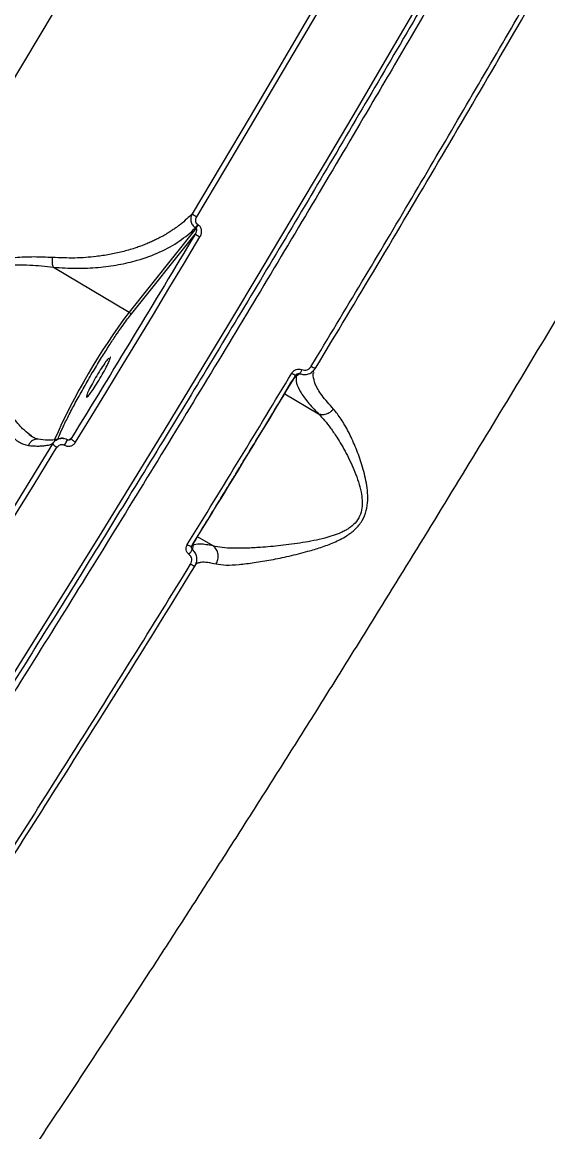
# Model space of a CAD drawing. Header units: millimetres. Extents: x -5609 to 5139, y -3980 to 3221.
# Drawn here: x 2082.4 to 2184.3, y -338.4 to -123.1 of the extents above; entities that cross this region are included whole.
import ezdxf

# ---------------------------------------------------------------- set-up
doc = ezdxf.new("R2010")
doc.units = ezdxf.units.MM
doc.layers.add('DIKOM_ОБЪЕКТ', color=7, linetype='Continuous')
doc.layers.add('DIKOM_РАЗМЕР_ОБЪЕКТА', color=7, linetype='Continuous')
doc.styles.add('style1', font='arial.ttf', dxfattribs={"width": 0.8})
doc.dimstyles.new('1-50', dxfattribs={"dimtxt": 300, "dimasz": 200, "dimexe": 100, "dimexo": 0, "dimgap": 100, "dimtad": 1, "dimtxsty": 'style1', "dimcen": 200, "dimclrd": 7, "dimclre": 7, "dimclrt": 7, "dimadec": 1, "dimazin": 2, "dimtfac": 1, "dimtmove": 0, "dimatfit": 2, "dimfxl": 0, "dimlwd": 25, "dimlwe": 18, "dimarcsym": 0})

# ---------------------------------------------------------------- blocks, each defined once
blk = doc.blocks.new('A$Cc336a1e3')
at = {"color": 7, "linetype": 'Continuous', "lineweight": 15}
for p, q in [((4936.28, 1109.84), (4923.32, 1093.58)), ((4936.28, 1109.84), (4936.19, 1109.89)), ((4936.72, 1110.5), (4936.63, 1110.55)), ((4923.55, 1092.95), (4936.15, 1108.75)), ((4908.61, 1102.28), (4923.32, 1093.58)), ((4955.68, 1081.34), (4955.86, 1081.52)), ((4956.38, 1081.61), (4955.71, 1081.07)), ((4959.04, 1082.17), (4959.46, 1082.67)), ((4959.08, 1081.96), (4959.05, 1082.14)), ((4904.38, 1069.47), (4904.01, 1069.79)), ((4904.72, 1069.28), (4904.55, 1069.36)), ((4911.31, 1068.77), (4911.28, 1068.79)), ((4910.79, 1067.72), (4910.76, 1067.73)), ((4935.39, 1047.88), (4935.43, 1048.1)), ((4935.63, 1048.26), (4935.57, 1047.51)), ((4936.11, 1044.35), (4936.43, 1045.16))]:
    blk.add_line(p, q, dxfattribs=at)
at = {"color": 8, "linetype": 'Continuous', "lineweight": 15}
for p, q in [((4955.71, 1081.07), (4955.39, 1080.84)), ((4953.48, 1077.7), (4960.02, 1073.82)), ((4912.06, 1069.01), (4911.72, 1068.77)), ((4939.6, 1048.17), (4936.58, 1049.96)), ((4935.63, 1048.26), (4935.62, 1048.48))]:
    blk.add_line(p, q, dxfattribs=at)
at = {"color": 7, "linetype": 'Continuous', "lineweight": 15, "flags": 128}
for points in [[(4979.8, 1154.11), (4973.67, 1143.6), (4967.51, 1133.1), (4961.31, 1122.6), (4955.09, 1112.12), (4948.85, 1101.67), (4942.59, 1091.25), (4936.31, 1080.88), (4930.04, 1070.55), (4923.76, 1060.29), (4917.49, 1050.1), (4911.22, 1039.99), (4904.98, 1029.96), (4898.75, 1020.02), (4892.55, 1010.2), (4886.38, 1000.48), (4880.25, 990.88), (4874.16, 981.41), (4868.12, 972.08), (4862.12, 962.89), (4856.19, 953.85), (4850.31, 944.97), (4844.51, 936.25), (4838.77, 927.71)], [(4811.45, 995.94), (4817.1, 1004.51), (4822.8, 1013.24), (4828.56, 1022.11), (4834.37, 1031.13), (4840.23, 1040.27), (4846.12, 1049.54), (4852.04, 1058.92), (4857.99, 1068.41), (4863.96, 1077.99), (4869.94, 1087.66), (4875.94, 1097.4), (4881.94, 1107.22), (4887.94, 1117.1), (4893.93, 1127.02), (4899.92, 1136.99), (4905.88, 1146.99), (4911.82, 1157.02)], [(4979.83, 1188.3), (4974.41, 1178.87), (4968.94, 1169.41), (4963.44, 1159.94), (4957.91, 1150.47), (4952.35, 1140.99), (4946.76, 1131.53), (4941.14, 1122.07), (4935.52, 1112.64)], [(4936.42, 1112.05), (4942.06, 1121.5), (4947.68, 1130.98), (4953.28, 1140.46), (4958.86, 1149.96), (4964.41, 1159.45), (4969.92, 1168.94), (4975.39, 1178.42), (4980.83, 1187.88)], [(4912.91, 1068.31), (4915.93, 1073.24), (4918.95, 1078.19), (4921.97, 1083.15), (4924.99, 1088.13), (4928.01, 1093.12), (4931.02, 1098.12), (4934.04, 1103.13), (4937.05, 1108.14)], [(4910.76, 1067.73), (4910.89, 1067.94), (4911, 1068.15), (4911.11, 1068.34), (4911.19, 1068.51), (4911.25, 1068.65), (4911.29, 1068.74), (4911.29, 1068.79), (4911.26, 1068.78)], [(4911.31, 1068.77), (4911.32, 1068.77), (4911.32, 1068.77)], [(4908.47, 1068.02), (4904.04, 1060.82), (4899.62, 1053.66), (4895.21, 1046.55), (4890.8, 1039.48), (4886.4, 1032.45), (4882.01, 1025.48), (4877.64, 1018.55), (4873.29, 1011.69)], [(4874.05, 1010.87), (4878.41, 1017.75), (4882.8, 1024.69), (4887.19, 1031.68), (4891.6, 1038.72), (4896.02, 1045.81), (4900.44, 1052.94), (4904.88, 1060.12), (4909.31, 1067.33)], [(4934.59, 1048.43), (4934.76, 1048.33), (4934.92, 1048.25), (4935.07, 1048.18), (4935.2, 1048.13), (4935.31, 1048.1), (4935.39, 1048.09), (4935.44, 1048.1), (4935.46, 1048.13)]]:
    blk.add_lwpolyline(points, dxfattribs=at)
at = {"color": 8, "linetype": 'Continuous', "lineweight": 15, "flags": 128}
blk.add_lwpolyline([(4935.53, 1048.33), (4935.55, 1048.31), (4935.63, 1048.26)], dxfattribs=at)
at = {"color": 7, "linetype": 'Continuous', "lineweight": 15}
for centre, radius, start, end in [((4930.91, 1113.88), 6.62, 322.987, 329.7896), ((4931, 1113.83), 6.62, 322.9863, 329.7915), ((4939.64, 1112.97), 5.48, 230.4271, 241.809), ((4956.05, 1083.21), 1.89, 231.5889, 259.2046), ((4960.03, 1084.93), 2.33, 233.4709, 255.8139), ((4910.3, 1069.39), 2.28, 216.8136, 244.403), ((4932.63, 1048.78), 3.19, 315.5752, 336.687)]:
    blk.add_arc(centre, radius, start, end, dxfattribs=at)
at = {"color": 8, "linetype": 'Continuous', "lineweight": 15}
for centre, radius, start, end in [((5023.59, 1018.3), 125.38, 143.1046, 156.3005), ((4955.46, 1080.64), 0.496, 59.2664, 85.0916), ((4906.96, 1070.31), 4.63, 325.9489, 340.5274)]:
    blk.add_arc(centre, radius, start, end, dxfattribs=at)
at = {"color": 7, "linetype": 'Continuous', "lineweight": 15}
for points, knots in [([(5134.37, 1449.42), (5133.03, 1446.04), (5130.34, 1439.28), (5125.62, 1428.11), (5120.41, 1416.2), (5114.67, 1403.52), (5108.56, 1390.4), (5102.13, 1376.93), (5095.43, 1363.19), (5089.59, 1351.42), (5084.8, 1341.92), (5081.24, 1334.89), (5077.59, 1327.76), (5073.86, 1320.51), (5068.63, 1310.44), (5061.75, 1297.31), (5053, 1280.87), (5043.83, 1263.83), (5034.23, 1246.24), (5024.44, 1228.53), (5014.52, 1210.78), (5004.5, 1193.04), (4996.48, 1179.01), (4990.64, 1168.84), (4987.06, 1162.65), (4983.45, 1156.42), (4979.81, 1150.17), (4976.15, 1143.88), (4972.45, 1137.57), (4966.47, 1127.4), (4958.13, 1113.31), (4947.37, 1095.31), (4936.42, 1077.19), (4925.33, 1059.01), (4914.37, 1041.25), (4903.58, 1023.93), (4892.98, 1007.11), (4884.54, 993.86), (4878.24, 984.06), (4874.07, 977.6), (4869.91, 971.18), (4865.75, 964.8), (4861.61, 958.46), (4855.38, 948.99), (4847.14, 936.57), (4837.01, 921.52), (4827.09, 906.98), (4817.39, 893), (4807.96, 879.63), (4798.82, 866.91), (4790, 854.88), (4781.54, 843.61), (4773.43, 833.06), (4768.39, 826.76), (4765.86, 823.6)], [0, 0, 0, 0, 0.024819, 0.049681, 0.074585, 0.099531, 0.12452, 0.147882, 0.17128, 0.194715, 0.205777, 0.216847, 0.227925, 0.239011, 0.250106, 0.273561, 0.297359, 0.321499, 0.345981, 0.370806, 0.394284, 0.418061, 0.442135, 0.45031, 0.458518, 0.466761, 0.475037, 0.483347, 0.49169, 0.500068, 0.523695, 0.547624, 0.571855, 0.596389, 0.621225, 0.644678, 0.668395, 0.692375, 0.701869, 0.711403, 0.720978, 0.730593, 0.740249, 0.749946, 0.774408, 0.798991, 0.823695, 0.848519, 0.873464, 0.898529, 0.923716, 0.949023, 0.974451, 1, 1, 1, 1]), ([(5154.11, 1363.41), (5152.59, 1360.17), (5149.54, 1353.71), (5144.57, 1343.41), (5139.33, 1332.74), (5133.78, 1321.64), (5128.31, 1310.84), (5122.95, 1300.4), (5117.76, 1290.4), (5112.34, 1280.09), (5106.71, 1269.46), (5100.87, 1258.54), (5094.93, 1247.53), (5088.88, 1236.43), (5082.76, 1225.28), (5076.44, 1213.86), (5069.93, 1202.19), (5063.23, 1190.29), (5056.8, 1178.94), (5050.66, 1168.18), (5044.84, 1158.05), (5038.91, 1147.78), (5032.86, 1137.39), (5026.72, 1126.88), (5020.47, 1116.27), (5012.84, 1103.39), (5003.76, 1088.18), (4993.2, 1070.68), (4982.46, 1053.06), (4973.16, 1037.96), (4965.33, 1025.37), (4959.03, 1015.28), (4952.69, 1005.22), (4946.34, 995.2), (4939.98, 985.24), (4933.62, 975.33), (4926.6, 964.49), (4918.96, 952.78), (4910.72, 940.3), (4902.56, 928.07), (4894.5, 916.12), (4885.99, 903.66), (4877.11, 890.85), (4867.95, 877.87), (4859.06, 865.49), (4853.45, 857.88), (4850.63, 854.06)], [0, 0, 0, 0, 0.025201, 0.050426, 0.075478, 0.100439, 0.125533, 0.145965, 0.166556, 0.187307, 0.208217, 0.229287, 0.250516, 0.270801, 0.291287, 0.311973, 0.332861, 0.35395, 0.375239, 0.39266, 0.410236, 0.427968, 0.445856, 0.463899, 0.482097, 0.500451, 0.530196, 0.560356, 0.590931, 0.62192, 0.639817, 0.657849, 0.676017, 0.69432, 0.712759, 0.731334, 0.750044, 0.774713, 0.799566, 0.824602, 0.849822, 0.875227, 0.906171, 0.937281, 0.968557, 1, 1, 1, 1]), ([(4958.64, 1083.05), (4961.92, 1088.51), (4968.44, 1099.35), (4978.1, 1115.62), (4987.58, 1131.72), (4996.86, 1147.63), (5002.93, 1158.14), (5005.94, 1163.36)], [0, 0, 0, 0, 0.204931, 0.407397, 0.607397, 0.804931, 1, 1, 1, 1]), ([(4959.46, 1082.67), (4963.45, 1089.31), (4971.43, 1102.59), (4983.29, 1122.64), (4995.07, 1142.73), (5002.79, 1156.1), (5006.66, 1162.79)], [0, 0, 0, 0, 0.25016, 0.499726, 0.749467, 1, 1, 1, 1]), ([(4982.99, 1157.81), (4982.48, 1156.92), (4978.71, 1150.41), (4971.61, 1138.28), (4961.74, 1121.51), (4951.87, 1104.94), (4942.06, 1088.6), (4932.33, 1072.55), (4922.71, 1056.83), (4913.23, 1041.48), (4903.91, 1026.52), (4894.77, 1011.99), (4885.83, 997.91), (4877.12, 984.33), (4870.97, 974.79), (4867.76, 969.89), (4867.35, 969.27)], [0, 0, 0, 0, 0.013727, 0.099855, 0.185459, 0.270516, 0.354319, 0.437426, 0.519816, 0.600644, 0.68064, 0.759784, 0.837134, 0.913552, 0.989024, 1, 1, 1, 1]), ([(4935.52, 1112.64), (4935.18, 1112.31), (4934.47, 1111.59), (4933.55, 1110.82), (4932.82, 1110.26), (4932.3, 1109.88), (4931.69, 1109.46), (4931.15, 1109.11), (4930.8, 1108.89), (4930.68, 1108.81), (4930.34, 1108.61), (4929.74, 1108.27), (4928.88, 1107.81), (4928.04, 1107.4), (4927.17, 1107.01), (4926.26, 1106.63), (4925.32, 1106.28), (4923.92, 1105.8), (4922.01, 1105.25), (4919.51, 1104.71), (4916.48, 1104.26), (4912.83, 1103.98), (4909.88, 1104.09), (4908.4, 1104.15)], [0, 0, 0, 0, 0.058275, 0.125156, 0.145552, 0.169507, 0.201398, 0.232651, 0.244693, 0.249106, 0.249703, 0.29064, 0.327345, 0.359832, 0.394047, 0.43156, 0.466964, 0.500273, 0.58615, 0.669402, 0.751237, 0.875426, 1, 1, 1, 1]), ([(4935.52, 1112.64), (4935.42, 1112.42), (4935.23, 1111.97), (4935.25, 1111.33), (4935.4, 1110.83), (4935.59, 1110.46), (4935.85, 1110.14), (4936.08, 1109.98), (4936.19, 1109.89)], [0, 0, 0, 0, 0.23325, 0.475407, 0.601903, 0.732349, 0.865775, 1, 1, 1, 1]), ([(4935.52, 1112.64), (4935.54, 1112.62), (4935.59, 1112.57), (4935.81, 1112.42), (4936.1, 1112.24), (4936.31, 1112.11), (4936.42, 1112.05)], [0, 0, 0, 0, 0.24113, 0.499983, 0.758917, 1, 1, 1, 1]), ([(4936.63, 1110.55), (4936.57, 1110.59), (4936.46, 1110.67), (4936.33, 1110.84), (4936.25, 1111.03), (4936.2, 1111.31), (4936.23, 1111.67), (4936.35, 1111.92), (4936.42, 1112.05)], [0, 0, 0, 0, 0.124366, 0.250045, 0.372782, 0.500508, 0.750274, 1, 1, 1, 1]), ([(4908.6, 1102.28), (4910.11, 1102.18), (4913.12, 1101.99), (4917.33, 1102.19), (4921.28, 1102.72), (4925.35, 1103.67), (4929.35, 1105.16), (4933.17, 1107.25), (4935.19, 1109.01), (4936.19, 1109.89)], [0, 0, 0, 0, 0.125152, 0.24966, 0.37488, 0.50065, 0.667738, 0.833727, 1, 1, 1, 1]), ([(4936.15, 1108.75), (4936.24, 1108.92), (4936.39, 1109.17), (4936.44, 1109.52), (4936.4, 1109.71), (4936.34, 1109.8), (4936.3, 1109.83), (4936.28, 1109.84)], [0, 0, 0, 0, 0.499911, 0.749822, 0.891723, 0.948578, 1, 1, 1, 1]), ([(4937.05, 1108.14), (4937.15, 1108.34), (4937.34, 1108.74), (4937.39, 1109.3), (4937.31, 1109.73), (4937.18, 1110.04), (4936.99, 1110.31), (4936.81, 1110.43), (4936.72, 1110.5)], [0, 0, 0, 0, 0.24961, 0.499382, 0.627461, 0.74994, 0.875225, 1, 1, 1, 1]), ([(4936.15, 1108.75), (4932.14, 1102.08), (4924.12, 1088.74), (4916.08, 1075.59), (4912.06, 1069.01)], [0, 0, 0, 0, 0.500001, 1, 1, 1, 1]), ([(4908.4, 1104.15), (4907.23, 1104.2), (4904.9, 1104.31), (4901.61, 1104.17), (4898.67, 1103.87), (4896.11, 1103.43), (4894.09, 1102.86), (4892.66, 1102.24), (4891.78, 1101.75), (4890.97, 1101.15), (4890.26, 1100.38), (4889.72, 1099.47), (4889.39, 1098.49), (4889.22, 1097.45), (4889.17, 1095.89), (4889.44, 1093.71), (4890.07, 1091.06), (4891, 1088.02), (4892.2, 1084.71), (4893.66, 1081.16), (4895.19, 1077.81), (4896.78, 1074.73), (4898.44, 1072), (4899.87, 1070.15), (4901.04, 1069), (4901.94, 1068.33), (4902.84, 1067.86), (4903.45, 1067.74), (4903.76, 1067.67)], [0, 0, 0, 0, 0.061869, 0.123652, 0.16545, 0.207565, 0.249456, 0.266099, 0.281242, 0.297382, 0.31371, 0.330117, 0.346415, 0.361825, 0.378766, 0.418956, 0.463049, 0.505141, 0.567773, 0.629717, 0.691294, 0.753262, 0.814839, 0.876554, 0.907676, 0.938046, 0.96925, 1, 1, 1, 1]), ([(4908.4, 1104.15), (4908.38, 1103.98), (4908.33, 1103.64), (4908.36, 1103.12), (4908.44, 1102.65), (4908.55, 1102.4), (4908.6, 1102.28)], [0, 0, 0, 0, 0.24574, 0.499978, 0.754233, 1, 1, 1, 1]), ([(4908.61, 1102.28), (4908.61, 1102.28), (4908.6, 1102.28), (4908.6, 1102.28), (4908.6, 1102.28)], [0, 0, 0, 0, 0.53689, 1, 1, 1, 1]), ([(4923.32, 1093.58), (4923.37, 1093.54), (4923.48, 1093.46), (4923.57, 1093.29), (4923.61, 1093.11), (4923.57, 1093), (4923.55, 1092.95)], [0, 0, 0, 0, 0.250009, 0.500056, 0.749961, 1, 1, 1, 1]), ([(4919.35, 1084.62), (4919.17, 1084.41), (4918.8, 1083.98), (4917.95, 1082.72), (4917.03, 1081.23), (4916.15, 1079.69), (4915.45, 1078.34), (4915.05, 1077.39), (4914.97, 1076.95), (4915.21, 1077.16), (4915.34, 1077.27)], [0, 0, 0, 0, 0.124995, 0.249994, 0.374992, 0.499996, 0.624992, 0.749991, 0.874999, 1, 1, 1, 1]), ([(4915.34, 1077.27), (4915.52, 1077.48), (4915.88, 1077.91), (4916.73, 1079.17), (4917.65, 1080.66), (4918.53, 1082.2), (4919.24, 1083.56), (4919.61, 1084.46), (4919.73, 1084.88), (4919.63, 1084.81), (4919.63, 1084.81)], [0, 0, 0, 0, 0.141917, 0.283848, 0.425774, 0.56769, 0.709619, 0.851542, 0.993473, 1, 1, 1, 1]), ([(4934.59, 1048.43), (4937.99, 1053.97), (4944.75, 1064.99), (4951.51, 1076.17), (4954.87, 1081.73)], [0, 0, 0, 0, 0.502924, 1, 1, 1, 1]), ([(4935.38, 1048.09), (4936.25, 1049.51), (4937.86, 1052.13), (4940.07, 1055.74), (4941.89, 1058.7), (4943.33, 1061.07), (4944.78, 1063.45), (4946.58, 1066.41), (4949.04, 1070.45), (4952.13, 1075.54), (4954.39, 1079.29), (4955.63, 1081.34)], [0, 0, 0, 0, 0.12907, 0.238334, 0.327826, 0.397561, 0.452494, 0.54285, 0.664198, 0.81656, 1, 1, 1, 1]), ([(4935.46, 1048.13), (4938.83, 1053.63), (4945.58, 1064.63), (4952.32, 1075.78), (4955.69, 1081.35)], [0, 0, 0, 0, 0.5, 1, 1, 1, 1]), ([(4954.87, 1081.73), (4954.98, 1081.87), (4955.2, 1082.17), (4955.69, 1082.44), (4956.24, 1082.55), (4956.6, 1082.45), (4956.77, 1082.4)], [0, 0, 0, 0, 0.250545, 0.500788, 0.750881, 1, 1, 1, 1]), ([(4955.71, 1081.07), (4955.69, 1080.66), (4955.65, 1079.84), (4956.45, 1078.15), (4957.82, 1076.17), (4959.29, 1074.6), (4960.02, 1073.82)], [0, 0, 0, 0, 0.248464, 0.499209, 0.750061, 1, 1, 1, 1]), ([(4955.69, 1081.35), (4955.73, 1081.41), (4955.82, 1081.51), (4955.94, 1081.57), (4956, 1081.6)], [0, 0, 0, 0, 0.51262, 1, 1, 1, 1]), ([(4956.77, 1082.4), (4956.73, 1082.3), (4956.65, 1082.11), (4956.53, 1081.86), (4956.43, 1081.68), (4956.39, 1081.63), (4956.38, 1081.61)], [0, 0, 0, 0, 0.243399, 0.499923, 0.756564, 1, 1, 1, 1]), ([(4956.77, 1082.4), (4956.95, 1082.35), (4957.29, 1082.25), (4957.84, 1082.35), (4958.32, 1082.62), (4958.53, 1082.91), (4958.64, 1083.05)], [0, 0, 0, 0, 0.249891, 0.499769, 0.74971, 1, 1, 1, 1]), ([(4959.03, 1081.22), (4959.02, 1081.27), (4958.93, 1081.58), (4959.07, 1081.76), (4959.18, 1081.91)], [0, 0, 0, 0, 0.18293, 1, 1, 1, 1]), ([(4940.16, 1044.68), (4940.77, 1044.59), (4942, 1044.41), (4944.58, 1044.56), (4947.54, 1044.92), (4950.82, 1045.47), (4954.32, 1046.19), (4957.58, 1047), (4960.51, 1047.88), (4963.04, 1048.82), (4965.32, 1049.96), (4967.23, 1051.37), (4968.6, 1053.04), (4969.38, 1055.01), (4969.71, 1057.68), (4969.32, 1060.86), (4968.38, 1064.35), (4967.2, 1067.52), (4965.87, 1070.36), (4964.45, 1072.86), (4963.44, 1074.12), (4962.93, 1074.75)], [0, 0, 0, 0, 0.061147, 0.122567, 0.183724, 0.245546, 0.307386, 0.369361, 0.411225, 0.453536, 0.496268, 0.528593, 0.561326, 0.594083, 0.626507, 0.690219, 0.752989, 0.815418, 0.876976, 0.938462, 1, 1, 1, 1]), ([(4960.05, 1073.81), (4960.28, 1073.75), (4960.75, 1073.61), (4961.55, 1073.75), (4962.24, 1074.09), (4962.67, 1074.45), (4962.86, 1074.66), (4962.91, 1074.73), (4962.92, 1074.75), (4962.93, 1074.75), (4962.93, 1074.75)], [0, 0, 0, 0, 0.240142, 0.499661, 0.74211, 0.925095, 0.97925, 0.993704, 0.997879, 1, 1, 1, 1]), ([(4960.05, 1073.81), (4960.04, 1073.81), (4960.04, 1073.82), (4960.03, 1073.82), (4960.02, 1073.82)], [0, 0, 0, 0, 0.459198, 1, 1, 1, 1]), ([(4960.05, 1073.81), (4960.44, 1073.4), (4961.23, 1072.58), (4962.41, 1071.07), (4963.17, 1069.91), (4963.57, 1069.32)], [0, 0, 0, 0, 0.326232, 0.655987, 1, 1, 1, 1]), ([(4905.67, 1068.89), (4905.4, 1068.95), (4904.83, 1069.07), (4904.2, 1069.57), (4903.86, 1069.83)], [0, 0, 0, 0, 0.460519, 1, 1, 1, 1]), ([(4909.55, 1068.93), (4909.31, 1068.86), (4908.83, 1068.72), (4907.55, 1068.66), (4906.27, 1068.8), (4905.61, 1068.87)], [0, 0, 0, 0, 0.308041, 0.642092, 1, 1, 1, 1]), ([(4911.29, 1068.78), (4911.15, 1068.86), (4910.87, 1069), (4910.4, 1069.08), (4909.95, 1069.06), (4909.66, 1068.97), (4909.52, 1068.92)], [0, 0, 0, 0, 0.261401, 0.513484, 0.759888, 1, 1, 1, 1]), ([(4910.79, 1067.72), (4910.88, 1067.67), (4911.06, 1067.58), (4911.36, 1067.52), (4911.67, 1067.51), (4912.07, 1067.59), (4912.54, 1067.83), (4912.78, 1068.15), (4912.91, 1068.31)], [0, 0, 0, 0, 0.125204, 0.250927, 0.375263, 0.501235, 0.750435, 1, 1, 1, 1]), ([(4911.8, 1068.78), (4911.75, 1068.76), (4911.67, 1068.72), (4911.53, 1068.71), (4911.41, 1068.73), (4911.35, 1068.75), (4911.32, 1068.76)], [0, 0, 0, 0, 0.269727, 0.51812, 0.755593, 1, 1, 1, 1]), ([(4912.06, 1069.01), (4912.07, 1068.98), (4912.09, 1068.91), (4912.29, 1068.73), (4912.57, 1068.52), (4912.79, 1068.38), (4912.91, 1068.31)], [0, 0, 0, 0, 0.249977, 0.49996, 0.750003, 1, 1, 1, 1]), ([(4963.57, 1069.32), (4963.88, 1068.82), (4964.51, 1067.8), (4965.42, 1066.15), (4966.29, 1064.39), (4967.1, 1062.55), (4967.79, 1060.62), (4968.28, 1058.8), (4968.53, 1057.08), (4968.51, 1055.5), (4968.1, 1053.94), (4967.19, 1052.57), (4966.13, 1051.71), (4965.18, 1051.14), (4964.18, 1050.65), (4962.86, 1050.15), (4960.36, 1049.43), (4956.92, 1048.77), (4952.72, 1048.22), (4949.06, 1047.9), (4946, 1047.73), (4943.5, 1047.71), (4941.28, 1047.81), (4940.16, 1048.05), (4939.6, 1048.17)], [0, 0, 0, 0, 0.041923, 0.084173, 0.1266, 0.169572, 0.211561, 0.252875, 0.283955, 0.314479, 0.344408, 0.37405, 0.404115, 0.418781, 0.434751, 0.465931, 0.497367, 0.580984, 0.666833, 0.750571, 0.8135, 0.876002, 0.938414, 1, 1, 1, 1]), ([(4903.76, 1067.67), (4904.09, 1067.65), (4904.74, 1067.59), (4905.65, 1067.56), (4906.55, 1067.59), (4907.31, 1067.69), (4907.96, 1067.83), (4908.3, 1067.95), (4908.47, 1068.02)], [0, 0, 0, 0, 0.16148, 0.320843, 0.501541, 0.698737, 0.841236, 1, 1, 1, 1]), ([(4909.31, 1067.33), (4909.4, 1067.44), (4909.57, 1067.66), (4909.89, 1067.82), (4910.16, 1067.87), (4910.37, 1067.87), (4910.58, 1067.83), (4910.7, 1067.77), (4910.76, 1067.73)], [0, 0, 0, 0, 0.249766, 0.499139, 0.625287, 0.749328, 0.875285, 1, 1, 1, 1]), ([(4934.92, 1046.54), (4934.79, 1046.66), (4934.54, 1046.92), (4934.37, 1047.42), (4934.36, 1047.95), (4934.51, 1048.27), (4934.59, 1048.43)], [0, 0, 0, 0, 0.249746, 0.499668, 0.749672, 1, 1, 1, 1]), ([(4935.57, 1047.51), (4935.53, 1047.55), (4935.44, 1047.64), (4935.39, 1047.8), (4935.38, 1047.98), (4935.43, 1048.08), (4935.46, 1048.13)], [0, 0, 0, 0, 0.249331, 0.499142, 0.749495, 1, 1, 1, 1]), ([(4939.6, 1048.17), (4938.68, 1048.35), (4936.84, 1048.72), (4936.03, 1048.41), (4935.63, 1048.26)], [0, 0, 0, 0, 0.497822, 1, 1, 1, 1]), ([(4939.6, 1048.17), (4939.6, 1048.17), (4939.6, 1048.17), (4939.6, 1048.17), (4939.6, 1048.17)], [0, 0, 0, 0, 0.530281, 1, 1, 1, 1]), ([(4940.16, 1044.68), (4940.31, 1044.97), (4940.53, 1045.41), (4940.61, 1046.07), (4940.57, 1046.72), (4940.35, 1047.34), (4939.99, 1047.86), (4939.73, 1048.06), (4939.6, 1048.17)], [0, 0, 0, 0, 0.239122, 0.368208, 0.500154, 0.7337, 0.86489, 1, 1, 1, 1]), ([(4890.04, 972.89), (4893.81, 978.76), (4901.32, 990.44), (4912.67, 1008.38), (4923.97, 1026.4), (4931.5, 1038.59), (4935.24, 1044.65)], [0, 0, 0, 0, 0.25449, 0.505987, 0.75449, 1, 1, 1, 1]), ([(4935.24, 1044.65), (4935.32, 1044.8), (4935.47, 1045.12), (4935.47, 1045.66), (4935.29, 1046.16), (4935.04, 1046.41), (4934.92, 1046.54)], [0, 0, 0, 0, 0.250285, 0.500307, 0.750225, 1, 1, 1, 1]), ([(4935.24, 1044.65), (4935.35, 1044.59), (4935.56, 1044.47), (4935.85, 1044.35), (4936.05, 1044.3), (4936.09, 1044.33), (4936.11, 1044.35)], [0, 0, 0, 0, 0.240873, 0.500038, 0.759077, 1, 1, 1, 1]), ([(4936.33, 1044.62), (4936.36, 1044.7), (4936.42, 1044.84), (4936.64, 1044.88), (4936.72, 1044.9)], [0, 0, 0, 0, 0.612907, 1, 1, 1, 1]), ([(4891.01, 972.76), (4894.71, 978.52), (4902.11, 990.02), (4913.37, 1007.8), (4924.7, 1025.88), (4932.31, 1038.18), (4936.11, 1044.35)], [0, 0, 0, 0, 0.25035, 0.499999, 0.749649, 1, 1, 1, 1])]:
    blk.add_open_spline(points, degree=3, knots=knots, dxfattribs=at)
at = {"color": 8, "linetype": 'Continuous', "lineweight": 15}
for points, knots in [([(4904.01, 1069.79), (4903.56, 1070.14), (4902.48, 1070.98), (4900.8, 1073.06), (4898.98, 1075.7), (4897.18, 1078.69), (4895.72, 1081.38), (4894.59, 1083.62), (4893.75, 1085.34), (4892.93, 1087.1), (4892.06, 1089.11), (4891.17, 1091.36), (4890.35, 1093.86), (4889.85, 1096.19), (4889.85, 1098.03), (4890.21, 1099.25), (4890.85, 1100.33), (4891.85, 1101.1), (4892.98, 1101.62), (4894.36, 1102.09), (4896.35, 1102.48), (4898.88, 1102.71), (4901.46, 1102.77), (4903.94, 1102.71), (4906.35, 1102.55), (4907.84, 1102.37), (4908.61, 1102.28)], [0, 0, 0, 0, 0.049216, 0.116657, 0.184403, 0.252838, 0.32095, 0.355113, 0.389448, 0.424, 0.458482, 0.50497, 0.550528, 0.595108, 0.628324, 0.644656, 0.660956, 0.693561, 0.709164, 0.72677, 0.771394, 0.817075, 0.863411, 0.912277, 0.955155, 1, 1, 1, 1]), ([(4909.5, 1068.92), (4909.63, 1069.25), (4909.92, 1070.03), (4910.71, 1071.75), (4911.82, 1073.98), (4913.19, 1076.56), (4914.73, 1079.32), (4916.34, 1082.08), (4917.93, 1084.7), (4919.41, 1087.04), (4920.73, 1089.05), (4921.86, 1090.68), (4922.8, 1091.98), (4923.31, 1092.64), (4923.55, 1092.95)], [0, 0, 0, 0, 0.067773, 0.158764, 0.253485, 0.350197, 0.446903, 0.541625, 0.632609, 0.718506, 0.798437, 0.87199, 0.939106, 1, 1, 1, 1]), ([(4956, 1081.6), (4956.07, 1081.62), (4956.16, 1081.65), (4956.29, 1081.64), (4956.35, 1081.62), (4956.38, 1081.61)], [0, 0, 0, 0, 0.520571, 0.764303, 1, 1, 1, 1]), ([(4956.38, 1081.61), (4956.67, 1081.53), (4957.24, 1081.36), (4958.13, 1081.53), (4958.76, 1081.83), (4958.99, 1082.12), (4959.04, 1082.17)], [0, 0, 0, 0, 0.309538, 0.61724, 0.922232, 1, 1, 1, 1]), ([(4962.93, 1074.75), (4962.14, 1075.65), (4960.56, 1077.45), (4959.27, 1079.63), (4959.11, 1080.71), (4959.03, 1081.22)], [0, 0, 0, 0, 0.343589, 0.688342, 1, 1, 1, 1]), ([(4905.65, 1068.87), (4905.65, 1068.87), (4905.53, 1068.9), (4905.26, 1068.88), (4904.89, 1068.81), (4904.54, 1068.63), (4904.17, 1068.35), (4903.93, 1068.02), (4903.81, 1067.78), (4903.77, 1067.71), (4903.76, 1067.68), (4903.76, 1067.67)], [0, 0, 0, 0, 0.001277, 0.170385, 0.339436, 0.490001, 0.669607, 0.908142, 0.97089, 0.989528, 1, 1, 1, 1]), ([(4908.47, 1068.02), (4908.63, 1068.23), (4908.94, 1068.66), (4909.56, 1068.97), (4910.08, 1069.06), (4910.38, 1069.08), (4910.53, 1069.04), (4910.55, 1069.03)], [0, 0, 0, 0, 0.320199, 0.642612, 0.806166, 0.97257, 1, 1, 1, 1]), ([(4911.79, 1068.78), (4911.84, 1068.8), (4911.95, 1068.86), (4912.02, 1068.96), (4912.06, 1069.01)], [0, 0, 0, 0, 0.433902, 1, 1, 1, 1]), ([(4936.43, 1045.16), (4936.45, 1045.45), (4936.5, 1046.03), (4936.19, 1046.88), (4935.78, 1047.3), (4935.57, 1047.51)], [0, 0, 0, 0, 0.333274, 0.666532, 1, 1, 1, 1]), ([(4936.72, 1044.9), (4936.9, 1044.96), (4937.32, 1045.11), (4938.46, 1045.05), (4939.6, 1044.81), (4940.16, 1044.68)], [0, 0, 0, 0, 0.267157, 0.634512, 1, 1, 1, 1])]:
    blk.add_open_spline(points, degree=3, knots=knots, dxfattribs=at)
blk = doc.blocks.new('*D3')
at = {"layer": 'Defpoints', "color": 0, "transparency": 16777216}
for p in [(3639.92, 380.08), (-2820.17, -123), (3639.92, -3311)]:
    blk.add_point(p, dxfattribs=at)
at = {"layer": 'DIKOM_РАЗМЕР_ОБЪЕКТА', "color": 7, "lineweight": 18, "transparency": 16777216}
for p, q in [((3639.92, 380.08), (3639.92, -3411)), ((-2820.17, -123), (-2820.17, -3411))]:
    blk.add_line(p, q, dxfattribs=at)
at = {"layer": 'DIKOM_РАЗМЕР_ОБЪЕКТА', "color": 7, "lineweight": 25, "transparency": 16777216}
blk.add_line((-2620.17, -3311), (3439.92, -3311), dxfattribs=at)
at = {"layer": 'DIKOM_РАЗМЕР_ОБЪЕКТА', "color": 7, "transparency": 16777216}
for points in [[(-2620.17, -3277.67), (-2620.17, -3344.33), (-2820.17, -3311)], [(3439.92, -3277.67), (3439.92, -3344.33), (3639.92, -3311)]]:
    blk.add_solid(points, dxfattribs=at)
at = {"layer": 'DIKOM_РАЗМЕР_ОБЪЕКТА', "color": 7, "transparency": 16777216, "insert": (300, -3057.83), "char_height": 300, "attachment_point": 5, "style": 'style1'}
blk.add_mtext('6450', dxfattribs=at)

msp = doc.modelspace()

# ---------------------------------------------------------------- linework, layer by layer
at = {"layer": 'DIKOM_РАЗМЕР_ОБЪЕКТА'}
msp.add_circle((2594.5, 436), 1052.678, dxfattribs=at)

# ---------------------------------------------------------------- block references
at = {"layer": 'DIKOM_ОБЪЕКТ'}
msp.add_blockref('A$Cc336a1e3', (-2820.166, -1272.903), dxfattribs=at)

# ---------------------------------------------------------------- dimensions: what is measured, and where the dimension line sits
at = {"layer": 'DIKOM_РАЗМЕР_ОБЪЕКТА'}
dim = msp.add_linear_dim(base=(3639.915, -3311), p1=(-2820.166, -123), p2=(3639.915, 380.085), text='6450', dimstyle='1-50', dxfattribs=at)
dim.commit()
dim.dimension.update_dxf_attribs({"geometry": '*D3', "text_midpoint": (300, -3311), "dimtype": 160})

doc.saveas('drawing.dxf')
